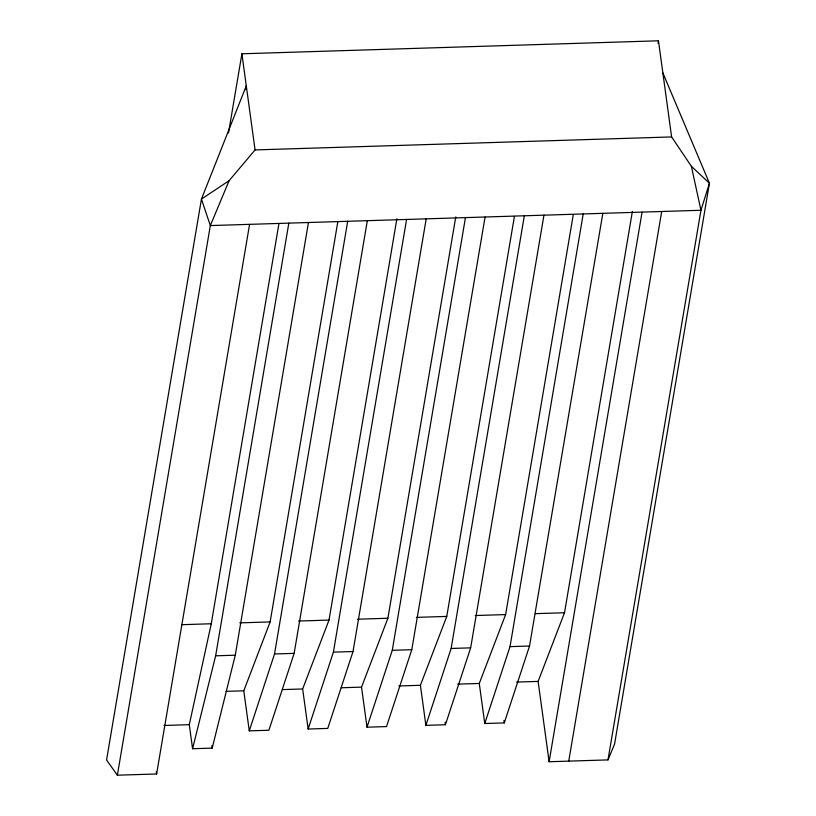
<?xml version="1.0" encoding="UTF-8"?>
<svg xmlns="http://www.w3.org/2000/svg" width="816" height="816" viewBox="0 0 816 816"><rect width="100%" height="100%" fill="white"/><g stroke="black" fill="none" stroke-linecap="round" stroke-linejoin="round"><path stroke-width="1.22" d="M249.584 224.349L156.621 773.976L117.371 775.2L210.334 225.573L229.102 180.693L255.061 149.93L241.903 53.795L658.461 40.8L671.619 136.935L691.366 166.28L709.43 183.243L614.56 744.151L607.991 759.9L549.117 761.736L538.121 681.411L564.509 612.745L632.39 211.415M228.511 132.947L241.903 53.795M245.647 89.607L246.289 85.843L201.44 199.084L106.57 760.002L117.371 775.2M308.458 222.513L235.273 655.197L212.211 748.109L192.586 748.721L189.292 724.679L211.262 623.761L278.929 223.686M192.586 748.721L215.648 655.809L288.833 223.125M367.333 220.677L294.148 653.361L268.892 730.249L249.268 730.861L243.78 690.805L270.137 621.925L337.804 221.85M249.268 730.861L274.523 653.973L347.708 221.289M426.207 218.841L353.022 651.525L327.757 728.413L308.142 729.025L302.654 688.969L329.011 620.089L396.892 218.759M308.142 729.025L333.397 652.137L406.582 219.453M485.081 217.005L411.784 649.689L386.529 726.577L367.006 727.189L361.529 687.133L387.886 618.253L455.767 216.923M367.006 727.189L392.272 650.301L465.457 217.617M543.956 215.169L470.659 647.853L445.403 724.741L425.881 725.353L420.403 685.297L446.76 616.417L514.427 216.342M425.881 725.353L451.146 648.465L524.331 215.781M602.83 213.333L529.533 646.017L504.278 722.905L484.755 723.517L479.278 683.461L505.634 614.581L573.301 214.506M484.755 723.517L510.02 646.629L583.205 213.945M658.033 43.309L658.461 40.8M549.117 761.736L642.08 212.109M568.742 761.124L661.705 211.497M607.991 759.9L700.954 210.273L709.43 183.243L662.847 72.848M229.102 180.693L201.44 199.084L210.334 225.573L700.954 210.273L691.366 166.28M255.061 149.93L671.619 136.935M182.141 624.679L211.262 623.761M239.751 622.873L270.137 621.925M298.625 621.037L329.011 620.089M357.5 619.201L387.886 618.253M416.374 617.365L446.76 616.417M475.249 615.529L505.634 614.581M535.388 613.652L564.509 612.745M215.648 655.809L235.273 655.197M274.523 653.973L294.148 653.361M333.397 652.137L353.022 651.525M392.272 650.301L411.784 649.689M451.146 648.465L470.659 647.853M510.02 646.629L529.533 646.017M516.599 682.074L538.121 681.411M226.052 691.356L243.78 690.805M282.397 689.602L302.654 688.969M341.272 687.766L361.529 687.133M398.881 685.96L420.403 685.297M457.756 684.124L479.278 683.461M163.975 725.475L189.292 724.679M211.864 745.61L212.211 748.109M156.284 771.508L156.621 773.976M503.941 720.385L504.278 722.905M445.067 722.242L445.403 724.741"/></g></svg>
